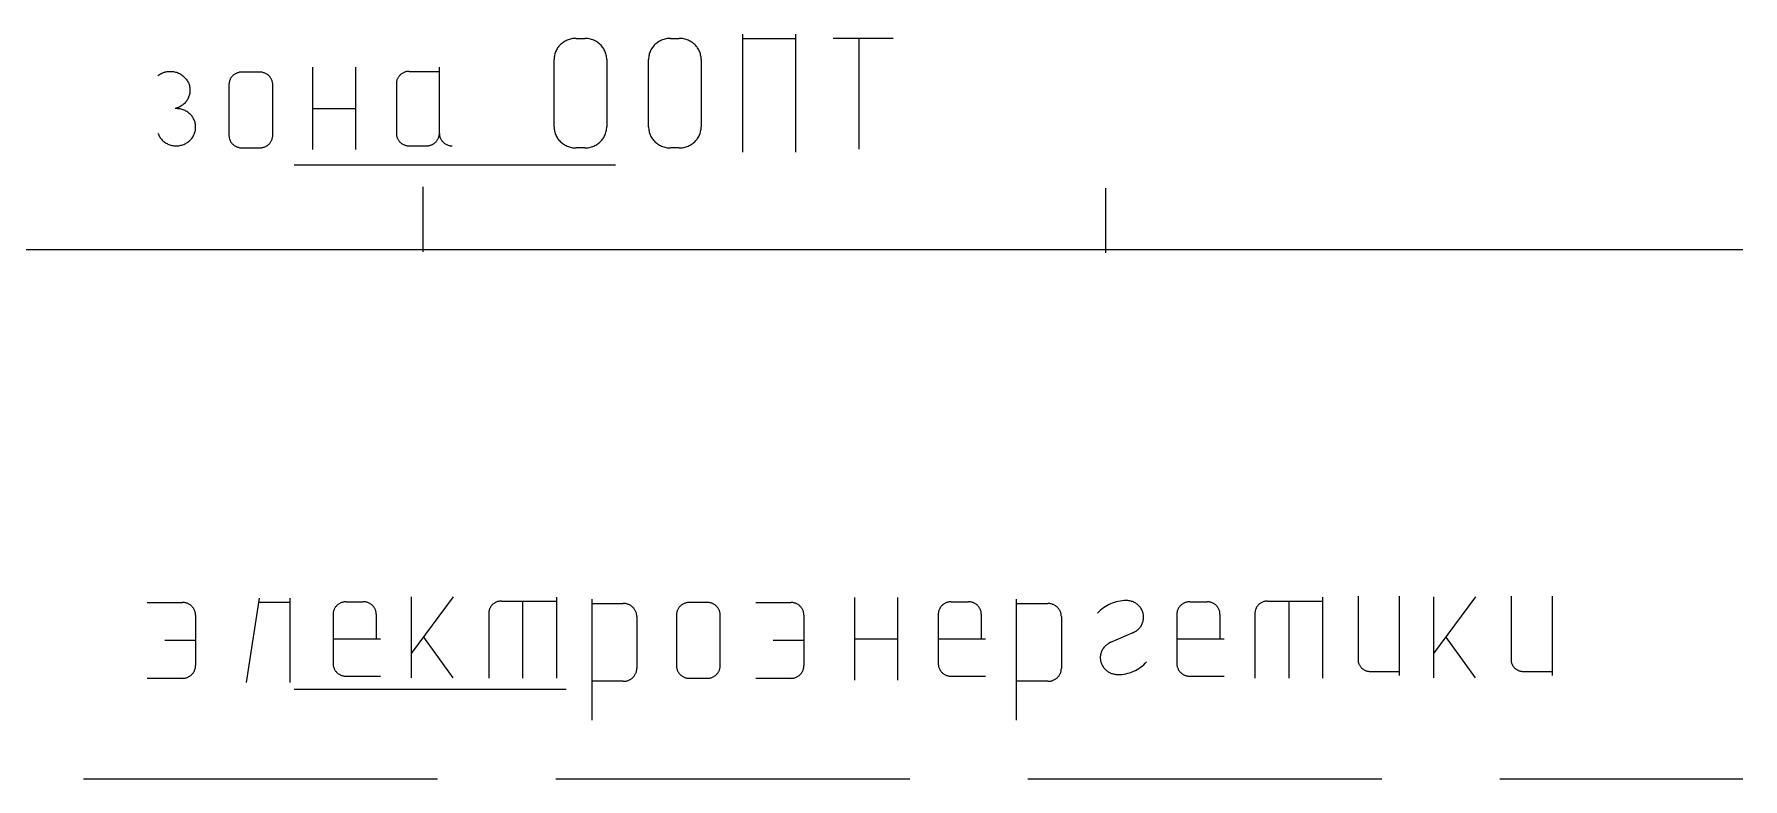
# Model space of a CAD drawing. Extents: x -2918 to -212, y 225 to 5715.
# Drawn here: x -458.63 to -437.94, y 969.44 to 978.46 of the extents above; entities that cross this region are included whole.
import ezdxf

# ---------------------------------------------------------------- set-up
doc = ezdxf.new("R2010")
doc.units = 0
doc.layers.get('0').update_dxf_attribs({"linetype": 'CONTINUOUS'})

# ---------------------------------------------------------------- blocks, each defined once
blk = doc.blocks.new('УСЛ__ОБОЗНАЧЕНИЯ_ГЕО_2')
at = {"color": 18, "linetype": 'CONTINUOUS'}
for p, q in [((23.46, -53.654), (23.566, -53.654)), ((24.603, -53.654), (24.709, -53.654)), ((25.48, -55.032), (25.48, -53.603)), ((25.48, -53.654), (26.117, -53.654)), ((26.117, -53.603), (26.117, -55.032)), ((26.572, -53.653), (27.297, -53.653)), ((26.883, -53.653), (26.883, -54.998)), ((23.194, -54.726), (23.194, -53.909)), ((23.831, -53.909), (23.831, -54.726)), ((24.337, -54.726), (24.337, -53.909)), ((24.974, -53.909), (24.974, -54.726)), ((19.628, -54.062), (19.416, -54.062)), ((20.27, -54.002), (20.27, -55.002)), ((20.79, -54.002), (20.79, -55.002)), ((21.44, -54.054), (21.805, -54.054)), ((21.805, -54.805), (21.805, -54.004)), ((19.257, -54.215), (19.257, -54.828)), ((19.787, -54.828), (19.787, -54.215)), ((21.284, -54.204), (21.284, -54.805)), ((20.27, -54.502), (20.79, -54.502)), ((19.416, -54.981), (19.628, -54.981)), ((21.44, -54.956), (21.649, -54.956)), ((23.566, -54.981), (23.46, -54.981)), ((24.709, -54.981), (24.603, -54.981)), ((20.045, -55.185), (23.936, -55.185)), ((21.609, -56.239), (21.609, -55.453)), ((29.872, -56.253), (29.872, -55.467)), ((0.348, -56.212), (37.586, -56.212)), ((18.269, -60.488), (18.694, -60.488)), ((19.625, -60.437), (19.465, -61.457)), ((19.996, -60.488), (19.625, -60.488)), ((19.996, -60.437), (19.996, -61.457)), ((20.676, -60.479), (20.884, -60.479)), ((21.464, -60.42), (21.464, -61.399)), ((21.973, -60.42), (21.464, -61.105)), ((22.556, -60.471), (23.221, -60.471)), ((22.812, -60.471), (22.812, -61.405)), ((23.221, -60.422), (23.221, -61.405)), ((23.65, -60.448), (23.65, -61.915)), ((23.65, -60.5), (24.032, -60.5)), ((25.046, -60.488), (24.834, -60.488)), ((25.635, -60.488), (26.06, -60.488)), ((26.831, -60.428), (26.831, -61.428)), ((27.351, -60.428), (27.351, -61.428)), ((28.001, -60.479), (28.21, -60.479)), ((28.79, -60.448), (28.79, -61.915)), ((28.79, -60.5), (29.171, -60.5)), ((30.89, -60.479), (31.099, -60.479)), ((31.832, -60.471), (32.497, -60.471)), ((32.088, -60.471), (32.088, -61.405)), ((32.497, -60.422), (32.497, -61.405)), ((32.927, -60.412), (32.927, -61.18)), ((33.425, -60.412), (33.425, -61.372)), ((33.841, -60.42), (33.841, -61.399)), ((34.35, -60.42), (33.841, -61.105)), ((34.78, -60.412), (34.78, -61.18)), ((35.278, -60.412), (35.278, -61.372)), ((18.853, -60.641), (18.853, -61.253)), ((20.519, -60.63), (20.519, -61.231)), ((21.041, -60.63), (21.041, -60.93)), ((22.402, -60.619), (22.402, -61.405)), ((24.195, -60.657), (24.195, -61.286)), ((24.675, -60.641), (24.675, -61.253)), ((25.205, -61.253), (25.205, -60.641)), ((26.219, -60.641), (26.219, -61.253)), ((27.845, -60.63), (27.845, -61.231)), ((28.366, -60.63), (28.366, -60.93)), ((29.335, -60.657), (29.335, -61.286)), ((30.734, -60.63), (30.734, -61.231)), ((31.255, -60.63), (31.255, -60.93)), ((31.679, -60.619), (31.679, -61.405)), ((18.853, -60.947), (18.481, -60.947)), ((20.519, -60.93), (21.093, -60.93)), ((21.973, -61.399), (21.617, -60.909)), ((26.219, -60.947), (25.847, -60.947)), ((26.831, -60.928), (27.351, -60.928)), ((27.845, -60.93), (28.418, -60.93)), ((30.208, -60.85), (29.93, -60.973)), ((30.734, -60.93), (31.307, -60.93)), ((34.35, -61.399), (33.994, -60.909)), ((18.694, -61.407), (18.269, -61.407)), ((20.676, -61.381), (21.093, -61.381)), ((24.834, -61.406), (25.046, -61.406)), ((26.06, -61.407), (25.635, -61.407)), ((28.001, -61.381), (28.418, -61.381)), ((30.89, -61.381), (31.307, -61.381)), ((33.076, -61.324), (33.425, -61.324)), ((34.929, -61.324), (35.278, -61.324)), ((20.045, -61.54), (23.34, -61.54)), ((24.032, -61.443), (23.65, -61.443)), ((29.171, -61.443), (28.79, -61.443)), ((17.497, -62.625), (21.784, -62.625)), ((23.213, -62.625), (27.5, -62.625)), ((28.929, -62.625), (33.216, -62.625)), ((34.645, -62.625), (37.586, -62.625))]:
    blk.add_line(p, q, dxfattribs=at)
at = {"color": 18, "linetype": 'CONTINUOUS', "flags": 128}
for points in [[(23.46, -53.654), (23.446, -53.654), (23.432, -53.655), (23.418, -53.657), (23.404, -53.66), (23.391, -53.663), (23.378, -53.666), (23.364, -53.671), (23.352, -53.676), (23.339, -53.682), (23.327, -53.688), (23.315, -53.695), (23.304, -53.703), (23.293, -53.711), (23.282, -53.719), (23.272, -53.729), (23.262, -53.738), (23.253, -53.749), (23.245, -53.759), (23.237, -53.77), (23.23, -53.781), (23.223, -53.793), (23.217, -53.805), (23.212, -53.818), (23.207, -53.83), (23.203, -53.843), (23.2, -53.856), (23.197, -53.869), (23.196, -53.882), (23.194, -53.896), (23.194, -53.909)], [(23.831, -53.909), (23.831, -53.896), (23.83, -53.882), (23.828, -53.869), (23.825, -53.856), (23.822, -53.843), (23.818, -53.83), (23.813, -53.818), (23.808, -53.805), (23.802, -53.793), (23.795, -53.781), (23.788, -53.77), (23.78, -53.759), (23.772, -53.749), (23.763, -53.738), (23.753, -53.729), (23.743, -53.719), (23.733, -53.711), (23.722, -53.703), (23.71, -53.695), (23.698, -53.688), (23.686, -53.682), (23.674, -53.676), (23.661, -53.671), (23.648, -53.666), (23.634, -53.663), (23.621, -53.66), (23.607, -53.657), (23.593, -53.655), (23.58, -53.654), (23.566, -53.654)], [(24.603, -53.654), (24.589, -53.654), (24.575, -53.655), (24.561, -53.657), (24.548, -53.66), (24.534, -53.663), (24.521, -53.666), (24.508, -53.671), (24.495, -53.676), (24.482, -53.682), (24.47, -53.688), (24.458, -53.695), (24.447, -53.703), (24.436, -53.711), (24.425, -53.719), (24.415, -53.729), (24.405, -53.738), (24.396, -53.749), (24.388, -53.759), (24.38, -53.77), (24.373, -53.781), (24.366, -53.793), (24.36, -53.805), (24.355, -53.818), (24.35, -53.83), (24.346, -53.843), (24.343, -53.856), (24.341, -53.869), (24.339, -53.882), (24.338, -53.896), (24.337, -53.909)], [(24.974, -53.909), (24.974, -53.896), (24.973, -53.882), (24.971, -53.869), (24.968, -53.856), (24.965, -53.843), (24.961, -53.83), (24.957, -53.818), (24.951, -53.805), (24.945, -53.793), (24.939, -53.781), (24.931, -53.77), (24.924, -53.759), (24.915, -53.749), (24.906, -53.738), (24.897, -53.729), (24.886, -53.719), (24.876, -53.711), (24.865, -53.703), (24.853, -53.695), (24.841, -53.688), (24.829, -53.682), (24.817, -53.676), (24.804, -53.671), (24.791, -53.666), (24.778, -53.663), (24.764, -53.66), (24.75, -53.657), (24.737, -53.655), (24.723, -53.654), (24.709, -53.654)], [(18.398, -54.104), (18.408, -54.097), (18.418, -54.09), (18.429, -54.084), (18.44, -54.078), (18.451, -54.073), (18.463, -54.068), (18.475, -54.064), (18.487, -54.061), (18.499, -54.058), (18.511, -54.056), (18.524, -54.055), (18.536, -54.054), (18.549, -54.054), (18.561, -54.054), (18.574, -54.055), (18.586, -54.057), (18.598, -54.059), (18.61, -54.062), (18.622, -54.065), (18.634, -54.069), (18.645, -54.074), (18.657, -54.079), (18.668, -54.085), (18.678, -54.092), (18.688, -54.098), (18.698, -54.106), (18.708, -54.114), (18.717, -54.122), (18.725, -54.131), (18.733, -54.14), (18.741, -54.15), (18.748, -54.159), (18.754, -54.17), (18.76, -54.18), (18.766, -54.191), (18.77, -54.202), (18.774, -54.214), (18.778, -54.225), (18.78, -54.237), (18.783, -54.249), (18.784, -54.261), (18.785, -54.273), (18.785, -54.285), (18.785, -54.297), (18.784, -54.309), (18.782, -54.32), (18.78, -54.332), (18.777, -54.344), (18.773, -54.355), (18.769, -54.367), (18.764, -54.378), (18.758, -54.389), (18.752, -54.399), (18.746, -54.409), (18.739, -54.419), (18.731, -54.428), (18.723, -54.438), (18.714, -54.446), (18.705, -54.454), (18.695, -54.462), (18.685, -54.469), (18.675, -54.476), (18.664, -54.482), (18.653, -54.488), (18.642, -54.493), (18.63, -54.497), (18.619, -54.501), (18.607, -54.505)], [(19.416, -54.062), (19.408, -54.062), (19.399, -54.063), (19.391, -54.064), (19.383, -54.065), (19.375, -54.067), (19.367, -54.07), (19.359, -54.072), (19.351, -54.075), (19.344, -54.079), (19.336, -54.083), (19.329, -54.087), (19.322, -54.091), (19.316, -54.096), (19.309, -54.101), (19.303, -54.107), (19.298, -54.113), (19.292, -54.119), (19.287, -54.125), (19.282, -54.132), (19.278, -54.139), (19.274, -54.146), (19.271, -54.153), (19.267, -54.16), (19.264, -54.168), (19.262, -54.176), (19.26, -54.183), (19.259, -54.191), (19.258, -54.199), (19.257, -54.207), (19.257, -54.215)], [(19.787, -54.215), (19.787, -54.207), (19.787, -54.199), (19.785, -54.191), (19.784, -54.183), (19.782, -54.176), (19.78, -54.168), (19.777, -54.16), (19.774, -54.153), (19.77, -54.146), (19.766, -54.139), (19.762, -54.132), (19.757, -54.125), (19.752, -54.119), (19.747, -54.113), (19.741, -54.107), (19.735, -54.101), (19.728, -54.096), (19.722, -54.091), (19.715, -54.087), (19.708, -54.083), (19.7, -54.079), (19.693, -54.075), (19.685, -54.072), (19.677, -54.07), (19.669, -54.067), (19.661, -54.065), (19.653, -54.064), (19.645, -54.063), (19.637, -54.062), (19.628, -54.062)], [(21.44, -54.054), (21.432, -54.054), (21.424, -54.054), (21.415, -54.056), (21.408, -54.057), (21.4, -54.059), (21.392, -54.061), (21.384, -54.064), (21.377, -54.067), (21.369, -54.07), (21.362, -54.074), (21.355, -54.078), (21.348, -54.082), (21.342, -54.087), (21.335, -54.092), (21.33, -54.098), (21.324, -54.103), (21.319, -54.11), (21.314, -54.116), (21.309, -54.122), (21.305, -54.129), (21.301, -54.136), (21.297, -54.143), (21.294, -54.15), (21.291, -54.158), (21.289, -54.165), (21.287, -54.173), (21.286, -54.181), (21.285, -54.188), (21.284, -54.196), (21.284, -54.204)], [(18.398, -54.805), (18.403, -54.816), (18.408, -54.827), (18.413, -54.838), (18.419, -54.848), (18.426, -54.858), (18.434, -54.868), (18.441, -54.877), (18.45, -54.886), (18.458, -54.894), (18.468, -54.902), (18.477, -54.91), (18.487, -54.917), (18.498, -54.923), (18.508, -54.929), (18.519, -54.934), (18.531, -54.939), (18.542, -54.943), (18.554, -54.947), (18.566, -54.95), (18.578, -54.952), (18.59, -54.954), (18.603, -54.955), (18.615, -54.956), (18.628, -54.956), (18.64, -54.955), (18.652, -54.954), (18.664, -54.952), (18.676, -54.949), (18.688, -54.946), (18.7, -54.942), (18.712, -54.938), (18.723, -54.933), (18.734, -54.928), (18.745, -54.921), (18.755, -54.915), (18.765, -54.908), (18.774, -54.9), (18.784, -54.892), (18.792, -54.883), (18.8, -54.874), (18.808, -54.865), (18.815, -54.855), (18.822, -54.845), (18.828, -54.835), (18.833, -54.824), (18.838, -54.813), (18.842, -54.802), (18.846, -54.791), (18.849, -54.779), (18.851, -54.768), (18.853, -54.756), (18.854, -54.744), (18.854, -54.732), (18.854, -54.72), (18.853, -54.708), (18.852, -54.696), (18.85, -54.685), (18.847, -54.673), (18.843, -54.661), (18.839, -54.65), (18.835, -54.639), (18.829, -54.629), (18.824, -54.618), (18.817, -54.608), (18.81, -54.598), (18.803, -54.589), (18.795, -54.58), (18.786, -54.571), (18.777, -54.563), (18.768, -54.555), (18.758, -54.548), (18.748, -54.541), (18.737, -54.535), (18.726, -54.529), (18.715, -54.524), (18.704, -54.519), (18.692, -54.515), (18.68, -54.512), (18.668, -54.509), (18.656, -54.507), (18.644, -54.506), (18.631, -54.505), (18.619, -54.504), (18.607, -54.505)], [(21.284, -54.805), (21.284, -54.813), (21.285, -54.821), (21.286, -54.829), (21.287, -54.836), (21.289, -54.844), (21.291, -54.852), (21.294, -54.859), (21.297, -54.866), (21.301, -54.873), (21.305, -54.88), (21.309, -54.887), (21.314, -54.894), (21.319, -54.9), (21.324, -54.906), (21.33, -54.912), (21.335, -54.917), (21.342, -54.922), (21.348, -54.927), (21.355, -54.931), (21.362, -54.935), (21.369, -54.939), (21.377, -54.943), (21.384, -54.945), (21.392, -54.948), (21.4, -54.951), (21.408, -54.952), (21.415, -54.954), (21.424, -54.955), (21.432, -54.955), (21.44, -54.956)], [(21.649, -54.956), (21.657, -54.955), (21.665, -54.955), (21.673, -54.954), (21.681, -54.952), (21.689, -54.951), (21.697, -54.948), (21.704, -54.945), (21.712, -54.943), (21.72, -54.939), (21.727, -54.935), (21.734, -54.931), (21.74, -54.927), (21.747, -54.922), (21.753, -54.917), (21.759, -54.912), (21.765, -54.906), (21.77, -54.9), (21.775, -54.894), (21.78, -54.887), (21.784, -54.88), (21.788, -54.873), (21.791, -54.866), (21.794, -54.859), (21.797, -54.852), (21.799, -54.844), (21.801, -54.836), (21.803, -54.829), (21.804, -54.821), (21.805, -54.813), (21.805, -54.805), (21.805, -54.813), (21.806, -54.821), (21.807, -54.829), (21.808, -54.836), (21.81, -54.844), (21.812, -54.852), (21.815, -54.859), (21.818, -54.866), (21.822, -54.873), (21.826, -54.88), (21.83, -54.887), (21.835, -54.894), (21.84, -54.9), (21.845, -54.906), (21.851, -54.912), (21.856, -54.917), (21.863, -54.922), (21.869, -54.927), (21.876, -54.931), (21.883, -54.935), (21.89, -54.939), (21.898, -54.943), (21.905, -54.945), (21.913, -54.948), (21.921, -54.951), (21.929, -54.952), (21.937, -54.954), (21.945, -54.955), (21.953, -54.955), (21.961, -54.956)], [(23.194, -54.726), (23.194, -54.739), (23.196, -54.752), (23.197, -54.765), (23.2, -54.779), (23.203, -54.792), (23.207, -54.805), (23.212, -54.817), (23.217, -54.829), (23.223, -54.842), (23.23, -54.853), (23.237, -54.865), (23.245, -54.876), (23.253, -54.886), (23.262, -54.896), (23.272, -54.906), (23.282, -54.915), (23.293, -54.924), (23.304, -54.932), (23.315, -54.94), (23.327, -54.947), (23.339, -54.953), (23.352, -54.959), (23.364, -54.964), (23.378, -54.968), (23.391, -54.972), (23.404, -54.975), (23.418, -54.978), (23.432, -54.979), (23.446, -54.981), (23.46, -54.981)], [(23.566, -54.981), (23.58, -54.981), (23.593, -54.979), (23.607, -54.978), (23.621, -54.975), (23.634, -54.972), (23.648, -54.968), (23.661, -54.964), (23.674, -54.959), (23.686, -54.953), (23.698, -54.947), (23.71, -54.94), (23.722, -54.932), (23.733, -54.924), (23.743, -54.915), (23.753, -54.906), (23.763, -54.896), (23.772, -54.886), (23.78, -54.876), (23.788, -54.865), (23.795, -54.853), (23.802, -54.842), (23.808, -54.829), (23.813, -54.817), (23.818, -54.805), (23.822, -54.792), (23.825, -54.779), (23.828, -54.765), (23.83, -54.752), (23.831, -54.739), (23.831, -54.726)], [(24.337, -54.726), (24.338, -54.739), (24.339, -54.752), (24.341, -54.765), (24.343, -54.779), (24.346, -54.792), (24.35, -54.805), (24.355, -54.817), (24.36, -54.829), (24.366, -54.842), (24.373, -54.853), (24.38, -54.865), (24.388, -54.876), (24.396, -54.886), (24.405, -54.896), (24.415, -54.906), (24.425, -54.915), (24.436, -54.924), (24.447, -54.932), (24.458, -54.94), (24.47, -54.947), (24.482, -54.953), (24.495, -54.959), (24.508, -54.964), (24.521, -54.968), (24.534, -54.972), (24.548, -54.975), (24.561, -54.978), (24.575, -54.979), (24.589, -54.981), (24.603, -54.981)], [(24.709, -54.981), (24.723, -54.981), (24.737, -54.979), (24.75, -54.978), (24.764, -54.975), (24.778, -54.972), (24.791, -54.968), (24.804, -54.964), (24.817, -54.959), (24.829, -54.953), (24.841, -54.947), (24.853, -54.94), (24.865, -54.932), (24.876, -54.924), (24.886, -54.915), (24.897, -54.906), (24.906, -54.896), (24.915, -54.886), (24.924, -54.876), (24.931, -54.865), (24.939, -54.853), (24.945, -54.842), (24.951, -54.829), (24.957, -54.817), (24.961, -54.805), (24.965, -54.792), (24.968, -54.779), (24.971, -54.765), (24.973, -54.752), (24.974, -54.739), (24.974, -54.726)], [(19.257, -54.828), (19.257, -54.836), (19.258, -54.844), (19.259, -54.851), (19.26, -54.859), (19.262, -54.867), (19.264, -54.875), (19.267, -54.882), (19.271, -54.89), (19.274, -54.897), (19.278, -54.904), (19.282, -54.911), (19.287, -54.918), (19.292, -54.924), (19.298, -54.93), (19.303, -54.936), (19.309, -54.941), (19.316, -54.947), (19.322, -54.951), (19.329, -54.956), (19.336, -54.96), (19.344, -54.964), (19.351, -54.967), (19.359, -54.97), (19.367, -54.973), (19.375, -54.975), (19.383, -54.977), (19.391, -54.979), (19.399, -54.98), (19.408, -54.98), (19.416, -54.981)], [(19.628, -54.981), (19.637, -54.98), (19.645, -54.98), (19.653, -54.979), (19.661, -54.977), (19.669, -54.975), (19.677, -54.973), (19.685, -54.97), (19.693, -54.967), (19.7, -54.964), (19.708, -54.96), (19.715, -54.956), (19.722, -54.951), (19.728, -54.947), (19.735, -54.941), (19.741, -54.936), (19.747, -54.93), (19.752, -54.924), (19.757, -54.918), (19.762, -54.911), (19.766, -54.904), (19.77, -54.897), (19.774, -54.89), (19.777, -54.882), (19.78, -54.875), (19.782, -54.867), (19.784, -54.859), (19.785, -54.851), (19.787, -54.844), (19.787, -54.836), (19.787, -54.828)], [(18.853, -60.641), (18.853, -60.633), (18.852, -60.625), (18.851, -60.617), (18.849, -60.609), (18.847, -60.601), (18.845, -60.594), (18.842, -60.586), (18.839, -60.579), (18.836, -60.572), (18.831, -60.564), (18.827, -60.558), (18.823, -60.551), (18.818, -60.545), (18.812, -60.539), (18.806, -60.533), (18.8, -60.527), (18.794, -60.522), (18.787, -60.517), (18.78, -60.513), (18.773, -60.508), (18.766, -60.505), (18.758, -60.501), (18.751, -60.498), (18.743, -60.495), (18.735, -60.493), (18.727, -60.491), (18.719, -60.49), (18.71, -60.489), (18.702, -60.488), (18.694, -60.488)], [(20.676, -60.479), (20.667, -60.48), (20.659, -60.48), (20.651, -60.481), (20.643, -60.483), (20.635, -60.484), (20.627, -60.487), (20.62, -60.489), (20.612, -60.493), (20.605, -60.496), (20.598, -60.499), (20.591, -60.504), (20.584, -60.508), (20.577, -60.513), (20.571, -60.518), (20.565, -60.523), (20.56, -60.529), (20.554, -60.535), (20.549, -60.541), (20.545, -60.548), (20.54, -60.555), (20.536, -60.562), (20.533, -60.569), (20.53, -60.576), (20.527, -60.583), (20.525, -60.591), (20.523, -60.598), (20.521, -60.606), (20.52, -60.614), (20.52, -60.622), (20.519, -60.63)], [(21.041, -60.63), (21.04, -60.622), (21.04, -60.614), (21.039, -60.606), (21.037, -60.598), (21.035, -60.591), (21.033, -60.583), (21.03, -60.576), (21.027, -60.569), (21.023, -60.562), (21.019, -60.555), (21.015, -60.548), (21.011, -60.541), (21.006, -60.535), (21, -60.529), (20.995, -60.523), (20.989, -60.518), (20.982, -60.513), (20.976, -60.508), (20.969, -60.504), (20.962, -60.499), (20.955, -60.496), (20.948, -60.493), (20.94, -60.489), (20.933, -60.487), (20.925, -60.484), (20.917, -60.483), (20.909, -60.481), (20.901, -60.48), (20.892, -60.48), (20.884, -60.479)], [(22.556, -60.471), (22.548, -60.471), (22.54, -60.472), (22.532, -60.473), (22.524, -60.474), (22.516, -60.476), (22.508, -60.478), (22.501, -60.481), (22.494, -60.484), (22.486, -60.487), (22.479, -60.491), (22.472, -60.495), (22.466, -60.499), (22.459, -60.504), (22.453, -60.509), (22.447, -60.514), (22.442, -60.52), (22.437, -60.526), (22.432, -60.532), (22.427, -60.538), (22.423, -60.545), (22.419, -60.552), (22.416, -60.559), (22.413, -60.566), (22.41, -60.573), (22.408, -60.58), (22.406, -60.588), (22.404, -60.595), (22.403, -60.603), (22.403, -60.611), (22.402, -60.619)], [(24.195, -60.657), (24.195, -60.649), (24.195, -60.641), (24.193, -60.633), (24.192, -60.625), (24.19, -60.617), (24.187, -60.609), (24.184, -60.601), (24.181, -60.593), (24.177, -60.586), (24.173, -60.579), (24.169, -60.572), (24.164, -60.565), (24.159, -60.558), (24.153, -60.552), (24.147, -60.546), (24.141, -60.54), (24.135, -60.535), (24.128, -60.53), (24.121, -60.526), (24.114, -60.521), (24.106, -60.517), (24.098, -60.514), (24.09, -60.511), (24.082, -60.508), (24.074, -60.505), (24.066, -60.504), (24.057, -60.502), (24.049, -60.501), (24.04, -60.5), (24.032, -60.5)], [(24.834, -60.488), (24.825, -60.488), (24.817, -60.489), (24.809, -60.49), (24.801, -60.491), (24.793, -60.493), (24.785, -60.495), (24.777, -60.498), (24.769, -60.501), (24.761, -60.504), (24.754, -60.508), (24.747, -60.513), (24.74, -60.517), (24.734, -60.522), (24.727, -60.527), (24.721, -60.533), (24.715, -60.538), (24.71, -60.544), (24.705, -60.551), (24.7, -60.558), (24.696, -60.564), (24.692, -60.571), (24.688, -60.579), (24.685, -60.586), (24.682, -60.594), (24.68, -60.601), (24.678, -60.609), (24.677, -60.617), (24.675, -60.625), (24.675, -60.633), (24.675, -60.641)], [(25.205, -60.641), (25.205, -60.633), (25.204, -60.625), (25.203, -60.617), (25.202, -60.609), (25.2, -60.601), (25.198, -60.594), (25.195, -60.586), (25.192, -60.579), (25.188, -60.571), (25.184, -60.564), (25.18, -60.558), (25.175, -60.551), (25.17, -60.544), (25.164, -60.538), (25.159, -60.533), (25.153, -60.527), (25.146, -60.522), (25.14, -60.517), (25.133, -60.513), (25.126, -60.508), (25.118, -60.504), (25.111, -60.501), (25.103, -60.498), (25.095, -60.495), (25.087, -60.493), (25.079, -60.491), (25.071, -60.49), (25.063, -60.489), (25.054, -60.488), (25.046, -60.488)], [(26.219, -60.641), (26.219, -60.633), (26.218, -60.625), (26.217, -60.617), (26.215, -60.609), (26.213, -60.601), (26.211, -60.594), (26.208, -60.586), (26.205, -60.579), (26.202, -60.572), (26.198, -60.564), (26.193, -60.558), (26.189, -60.551), (26.184, -60.545), (26.178, -60.539), (26.172, -60.533), (26.166, -60.527), (26.16, -60.522), (26.153, -60.517), (26.147, -60.513), (26.139, -60.508), (26.132, -60.505), (26.125, -60.501), (26.117, -60.498), (26.109, -60.495), (26.101, -60.493), (26.093, -60.491), (26.085, -60.49), (26.076, -60.489), (26.068, -60.488), (26.06, -60.488)], [(28.001, -60.479), (27.993, -60.48), (27.985, -60.48), (27.977, -60.481), (27.969, -60.483), (27.961, -60.484), (27.953, -60.487), (27.945, -60.489), (27.938, -60.493), (27.93, -60.496), (27.923, -60.499), (27.916, -60.504), (27.91, -60.508), (27.903, -60.513), (27.897, -60.518), (27.891, -60.523), (27.885, -60.529), (27.88, -60.535), (27.875, -60.541), (27.87, -60.548), (27.866, -60.555), (27.862, -60.562), (27.859, -60.569), (27.856, -60.576), (27.853, -60.583), (27.851, -60.591), (27.849, -60.598), (27.847, -60.606), (27.846, -60.614), (27.845, -60.622), (27.845, -60.63)], [(28.366, -60.63), (28.366, -60.622), (28.365, -60.614), (28.364, -60.606), (28.363, -60.598), (28.361, -60.591), (28.358, -60.583), (28.356, -60.576), (28.352, -60.569), (28.349, -60.562), (28.345, -60.555), (28.341, -60.548), (28.336, -60.541), (28.331, -60.535), (28.326, -60.529), (28.32, -60.523), (28.315, -60.518), (28.308, -60.513), (28.302, -60.508), (28.295, -60.504), (28.288, -60.499), (28.281, -60.496), (28.273, -60.493), (28.266, -60.489), (28.258, -60.487), (28.25, -60.484), (28.242, -60.483), (28.234, -60.481), (28.226, -60.48), (28.218, -60.48), (28.21, -60.479)], [(29.335, -60.657), (29.334, -60.649), (29.334, -60.641), (29.333, -60.633), (29.331, -60.625), (29.329, -60.617), (29.327, -60.609), (29.324, -60.601), (29.32, -60.593), (29.317, -60.586), (29.313, -60.579), (29.308, -60.572), (29.303, -60.565), (29.298, -60.558), (29.293, -60.552), (29.287, -60.546), (29.281, -60.54), (29.274, -60.535), (29.267, -60.53), (29.26, -60.526), (29.253, -60.521), (29.246, -60.517), (29.238, -60.514), (29.23, -60.511), (29.222, -60.508), (29.213, -60.505), (29.205, -60.504), (29.197, -60.502), (29.188, -60.501), (29.18, -60.5), (29.171, -60.5)], [(30.121, -60.465), (30.096, -60.465), (30.072, -60.467), (30.047, -60.47), (30.023, -60.475), (29.999, -60.48), (29.975, -60.487), (29.952, -60.496), (29.929, -60.505), (29.907, -60.516), (29.886, -60.527), (29.864, -60.54), (29.845, -60.554), (29.825, -60.569), (29.807, -60.584), (29.789, -60.601), (29.772, -60.619)], [(30.199, -60.854), (30.209, -60.85), (30.219, -60.845), (30.229, -60.84), (30.238, -60.834), (30.248, -60.828), (30.256, -60.821), (30.265, -60.814), (30.273, -60.806), (30.28, -60.798), (30.287, -60.79), (30.294, -60.781), (30.3, -60.773), (30.305, -60.763), (30.31, -60.754), (30.315, -60.744), (30.319, -60.734), (30.322, -60.723), (30.325, -60.713), (30.327, -60.703), (30.329, -60.692), (30.33, -60.681), (30.331, -60.671), (30.331, -60.66), (30.33, -60.649), (30.329, -60.639), (30.327, -60.628), (30.324, -60.617), (30.322, -60.607), (30.318, -60.597), (30.314, -60.587), (30.309, -60.577), (30.304, -60.568), (30.298, -60.558), (30.292, -60.549), (30.285, -60.541), (30.278, -60.532), (30.271, -60.525), (30.263, -60.517), (30.254, -60.51), (30.245, -60.504), (30.236, -60.497), (30.227, -60.492), (30.217, -60.487), (30.207, -60.482), (30.196, -60.478), (30.186, -60.474), (30.175, -60.471), (30.165, -60.469), (30.153, -60.466), (30.142, -60.465), (30.131, -60.464), (30.12, -60.464)], [(30.89, -60.479), (30.882, -60.48), (30.874, -60.48), (30.866, -60.481), (30.858, -60.483), (30.85, -60.484), (30.842, -60.487), (30.834, -60.489), (30.827, -60.493), (30.819, -60.496), (30.812, -60.499), (30.805, -60.504), (30.799, -60.508), (30.792, -60.513), (30.786, -60.518), (30.78, -60.523), (30.774, -60.529), (30.769, -60.535), (30.764, -60.541), (30.759, -60.548), (30.755, -60.555), (30.751, -60.562), (30.748, -60.569), (30.745, -60.576), (30.742, -60.583), (30.739, -60.591), (30.738, -60.598), (30.736, -60.606), (30.735, -60.614), (30.734, -60.622), (30.734, -60.63)], [(31.255, -60.63), (31.255, -60.622), (31.254, -60.614), (31.253, -60.606), (31.252, -60.598), (31.25, -60.591), (31.247, -60.583), (31.245, -60.576), (31.241, -60.569), (31.238, -60.562), (31.234, -60.555), (31.23, -60.548), (31.225, -60.541), (31.22, -60.535), (31.215, -60.529), (31.209, -60.523), (31.204, -60.518), (31.197, -60.513), (31.191, -60.508), (31.184, -60.504), (31.177, -60.499), (31.17, -60.496), (31.162, -60.493), (31.155, -60.489), (31.147, -60.487), (31.139, -60.484), (31.131, -60.483), (31.123, -60.481), (31.115, -60.48), (31.107, -60.48), (31.099, -60.479)], [(31.832, -60.471), (31.824, -60.471), (31.816, -60.472), (31.808, -60.473), (31.8, -60.474), (31.792, -60.476), (31.785, -60.478), (31.777, -60.481), (31.77, -60.484), (31.762, -60.487), (31.755, -60.491), (31.748, -60.495), (31.742, -60.499), (31.736, -60.504), (31.729, -60.509), (31.724, -60.514), (31.718, -60.52), (31.713, -60.526), (31.708, -60.532), (31.704, -60.538), (31.699, -60.545), (31.695, -60.552), (31.692, -60.559), (31.689, -60.566), (31.686, -60.573), (31.684, -60.58), (31.682, -60.588), (31.681, -60.595), (31.68, -60.603), (31.679, -60.611), (31.679, -60.619)], [(29.947, -60.966), (29.936, -60.97), (29.926, -60.974), (29.916, -60.979), (29.907, -60.985), (29.897, -60.991), (29.888, -60.997), (29.88, -61.004), (29.872, -61.011), (29.864, -61.018), (29.856, -61.027), (29.849, -61.035), (29.843, -61.044), (29.837, -61.053), (29.831, -61.062), (29.827, -61.072), (29.822, -61.081), (29.818, -61.092), (29.815, -61.102), (29.812, -61.112), (29.81, -61.123), (29.808, -61.133), (29.807, -61.144), (29.807, -61.155), (29.807, -61.165), (29.808, -61.176), (29.809, -61.187), (29.811, -61.197), (29.814, -61.208), (29.817, -61.218), (29.82, -61.228), (29.824, -61.238), (29.829, -61.248), (29.834, -61.257), (29.84, -61.266), (29.846, -61.275), (29.853, -61.284), (29.86, -61.292), (29.868, -61.3), (29.876, -61.307), (29.884, -61.314), (29.893, -61.321), (29.902, -61.327), (29.912, -61.333), (29.921, -61.338), (29.932, -61.343), (29.942, -61.347), (29.952, -61.35), (29.963, -61.353), (29.974, -61.356), (29.985, -61.358), (29.996, -61.359), (30.007, -61.36), (30.018, -61.36)], [(20.519, -61.231), (20.52, -61.239), (20.52, -61.247), (20.521, -61.255), (20.523, -61.262), (20.525, -61.27), (20.527, -61.277), (20.53, -61.285), (20.533, -61.292), (20.536, -61.299), (20.54, -61.306), (20.545, -61.313), (20.549, -61.319), (20.554, -61.326), (20.56, -61.332), (20.565, -61.337), (20.571, -61.343), (20.577, -61.348), (20.584, -61.353), (20.591, -61.357), (20.598, -61.361), (20.605, -61.365), (20.612, -61.368), (20.62, -61.371), (20.627, -61.374), (20.635, -61.376), (20.643, -61.378), (20.651, -61.379), (20.659, -61.38), (20.667, -61.381), (20.676, -61.381)], [(27.845, -61.231), (27.845, -61.239), (27.846, -61.247), (27.847, -61.255), (27.849, -61.262), (27.851, -61.27), (27.853, -61.277), (27.856, -61.285), (27.859, -61.292), (27.862, -61.299), (27.866, -61.306), (27.87, -61.313), (27.875, -61.319), (27.88, -61.326), (27.885, -61.332), (27.891, -61.337), (27.897, -61.343), (27.903, -61.348), (27.91, -61.353), (27.916, -61.357), (27.923, -61.361), (27.93, -61.365), (27.938, -61.368), (27.945, -61.371), (27.953, -61.374), (27.961, -61.376), (27.969, -61.378), (27.977, -61.379), (27.985, -61.38), (27.993, -61.381), (28.001, -61.381)], [(30.017, -61.362), (30.042, -61.361), (30.066, -61.36), (30.091, -61.356), (30.115, -61.352), (30.139, -61.346), (30.163, -61.339), (30.186, -61.331), (30.209, -61.321), (30.231, -61.311), (30.253, -61.299), (30.274, -61.287), (30.294, -61.273), (30.313, -61.258), (30.332, -61.242), (30.349, -61.225), (30.366, -61.208)], [(30.734, -61.231), (30.734, -61.239), (30.735, -61.247), (30.736, -61.255), (30.738, -61.262), (30.739, -61.27), (30.742, -61.277), (30.745, -61.285), (30.748, -61.292), (30.751, -61.299), (30.755, -61.306), (30.759, -61.313), (30.764, -61.319), (30.769, -61.326), (30.774, -61.332), (30.78, -61.337), (30.786, -61.343), (30.792, -61.348), (30.799, -61.353), (30.805, -61.357), (30.812, -61.361), (30.819, -61.365), (30.827, -61.368), (30.834, -61.371), (30.842, -61.374), (30.85, -61.376), (30.858, -61.378), (30.866, -61.379), (30.874, -61.38), (30.882, -61.381), (30.89, -61.381)], [(32.927, -61.18), (32.927, -61.187), (32.927, -61.195), (32.928, -61.202), (32.93, -61.209), (32.932, -61.217), (32.934, -61.224), (32.937, -61.231), (32.94, -61.238), (32.943, -61.245), (32.947, -61.252), (32.951, -61.258), (32.955, -61.264), (32.96, -61.27), (32.965, -61.276), (32.97, -61.282), (32.976, -61.287), (32.982, -61.291), (32.988, -61.296), (32.995, -61.3), (33.002, -61.304), (33.008, -61.308), (33.016, -61.311), (33.023, -61.314), (33.03, -61.317), (33.037, -61.319), (33.045, -61.32), (33.053, -61.322), (33.061, -61.323), (33.068, -61.323), (33.076, -61.324)], [(34.78, -61.18), (34.78, -61.187), (34.78, -61.195), (34.781, -61.202), (34.783, -61.209), (34.785, -61.217), (34.787, -61.224), (34.79, -61.231), (34.793, -61.238), (34.796, -61.245), (34.799, -61.252), (34.804, -61.258), (34.808, -61.264), (34.813, -61.27), (34.818, -61.276), (34.823, -61.282), (34.829, -61.287), (34.835, -61.291), (34.841, -61.296), (34.848, -61.3), (34.854, -61.304), (34.861, -61.308), (34.868, -61.311), (34.875, -61.314), (34.883, -61.317), (34.89, -61.319), (34.898, -61.32), (34.906, -61.322), (34.914, -61.323), (34.921, -61.323), (34.929, -61.324)], [(18.694, -61.407), (18.702, -61.406), (18.71, -61.406), (18.719, -61.405), (18.727, -61.403), (18.735, -61.401), (18.743, -61.399), (18.751, -61.396), (18.758, -61.393), (18.766, -61.39), (18.773, -61.386), (18.78, -61.382), (18.787, -61.377), (18.794, -61.373), (18.8, -61.367), (18.806, -61.362), (18.812, -61.356), (18.818, -61.35), (18.823, -61.343), (18.827, -61.337), (18.831, -61.33), (18.836, -61.323), (18.839, -61.316), (18.842, -61.308), (18.845, -61.301), (18.847, -61.293), (18.849, -61.285), (18.851, -61.278), (18.852, -61.27), (18.853, -61.261), (18.853, -61.253)], [(18.694, -61.407), (18.702, -61.406), (18.71, -61.406), (18.719, -61.405), (18.727, -61.403), (18.735, -61.401), (18.743, -61.399), (18.751, -61.396), (18.758, -61.393), (18.766, -61.39), (18.773, -61.386), (18.78, -61.382), (18.787, -61.377), (18.794, -61.373), (18.8, -61.367), (18.806, -61.362), (18.812, -61.356), (18.818, -61.35), (18.823, -61.343), (18.827, -61.337), (18.831, -61.33), (18.836, -61.323), (18.839, -61.316), (18.842, -61.308), (18.845, -61.301), (18.847, -61.293), (18.849, -61.285), (18.851, -61.278), (18.852, -61.27), (18.853, -61.261), (18.853, -61.253)], [(24.032, -61.443), (24.04, -61.443), (24.049, -61.442), (24.057, -61.441), (24.066, -61.44), (24.074, -61.438), (24.082, -61.436), (24.09, -61.433), (24.098, -61.43), (24.106, -61.426), (24.114, -61.422), (24.121, -61.418), (24.128, -61.413), (24.135, -61.408), (24.141, -61.403), (24.147, -61.397), (24.153, -61.391), (24.159, -61.385), (24.164, -61.379), (24.169, -61.372), (24.173, -61.365), (24.177, -61.357), (24.181, -61.35), (24.184, -61.343), (24.187, -61.335), (24.19, -61.327), (24.192, -61.319), (24.193, -61.311), (24.195, -61.303), (24.195, -61.294), (24.195, -61.286)], [(24.675, -61.253), (24.675, -61.261), (24.675, -61.269), (24.677, -61.277), (24.678, -61.285), (24.68, -61.293), (24.682, -61.301), (24.685, -61.308), (24.688, -61.316), (24.692, -61.323), (24.696, -61.33), (24.7, -61.336), (24.705, -61.343), (24.71, -61.35), (24.715, -61.356), (24.721, -61.362), (24.727, -61.367), (24.734, -61.372), (24.74, -61.377), (24.747, -61.381), (24.754, -61.386), (24.761, -61.39), (24.769, -61.393), (24.777, -61.396), (24.785, -61.399), (24.793, -61.401), (24.801, -61.403), (24.809, -61.404), (24.817, -61.405), (24.825, -61.406), (24.834, -61.406)], [(25.046, -61.406), (25.054, -61.406), (25.063, -61.405), (25.071, -61.404), (25.079, -61.403), (25.087, -61.401), (25.095, -61.399), (25.103, -61.396), (25.111, -61.393), (25.118, -61.39), (25.126, -61.386), (25.133, -61.381), (25.14, -61.377), (25.146, -61.372), (25.153, -61.367), (25.159, -61.362), (25.164, -61.356), (25.17, -61.35), (25.175, -61.343), (25.18, -61.336), (25.184, -61.33), (25.188, -61.323), (25.192, -61.316), (25.195, -61.308), (25.198, -61.301), (25.2, -61.293), (25.202, -61.285), (25.203, -61.277), (25.204, -61.269), (25.205, -61.261), (25.205, -61.253)], [(26.06, -61.407), (26.068, -61.406), (26.076, -61.406), (26.085, -61.405), (26.093, -61.403), (26.101, -61.401), (26.109, -61.399), (26.117, -61.396), (26.125, -61.393), (26.132, -61.39), (26.139, -61.386), (26.147, -61.382), (26.153, -61.377), (26.16, -61.373), (26.166, -61.367), (26.172, -61.362), (26.178, -61.356), (26.184, -61.35), (26.189, -61.343), (26.193, -61.337), (26.198, -61.33), (26.202, -61.323), (26.205, -61.316), (26.208, -61.308), (26.211, -61.301), (26.213, -61.293), (26.215, -61.285), (26.217, -61.278), (26.218, -61.27), (26.219, -61.261), (26.219, -61.253)], [(26.06, -61.407), (26.068, -61.406), (26.076, -61.406), (26.085, -61.405), (26.093, -61.403), (26.101, -61.401), (26.109, -61.399), (26.117, -61.396), (26.125, -61.393), (26.132, -61.39), (26.139, -61.386), (26.147, -61.382), (26.153, -61.377), (26.16, -61.373), (26.166, -61.367), (26.172, -61.362), (26.178, -61.356), (26.184, -61.35), (26.189, -61.343), (26.193, -61.337), (26.198, -61.33), (26.202, -61.323), (26.205, -61.316), (26.208, -61.308), (26.211, -61.301), (26.213, -61.293), (26.215, -61.285), (26.217, -61.278), (26.218, -61.27), (26.219, -61.261), (26.219, -61.253)], [(29.171, -61.443), (29.18, -61.443), (29.188, -61.442), (29.197, -61.441), (29.205, -61.44), (29.213, -61.438), (29.222, -61.436), (29.23, -61.433), (29.238, -61.43), (29.246, -61.426), (29.253, -61.422), (29.26, -61.418), (29.267, -61.413), (29.274, -61.408), (29.281, -61.403), (29.287, -61.397), (29.293, -61.391), (29.298, -61.385), (29.303, -61.379), (29.308, -61.372), (29.313, -61.365), (29.317, -61.357), (29.32, -61.35), (29.324, -61.343), (29.327, -61.335), (29.329, -61.327), (29.331, -61.319), (29.333, -61.311), (29.334, -61.303), (29.334, -61.294), (29.335, -61.286)]]:
    blk.add_lwpolyline(points, dxfattribs=at)

msp = doc.modelspace()

# ---------------------------------------------------------------- block references
msp.add_blockref('УСЛ__ОБОЗНАЧЕНИЯ_ГЕО_2', (-475.527, 1032.066))

doc.saveas('drawing.dxf')
